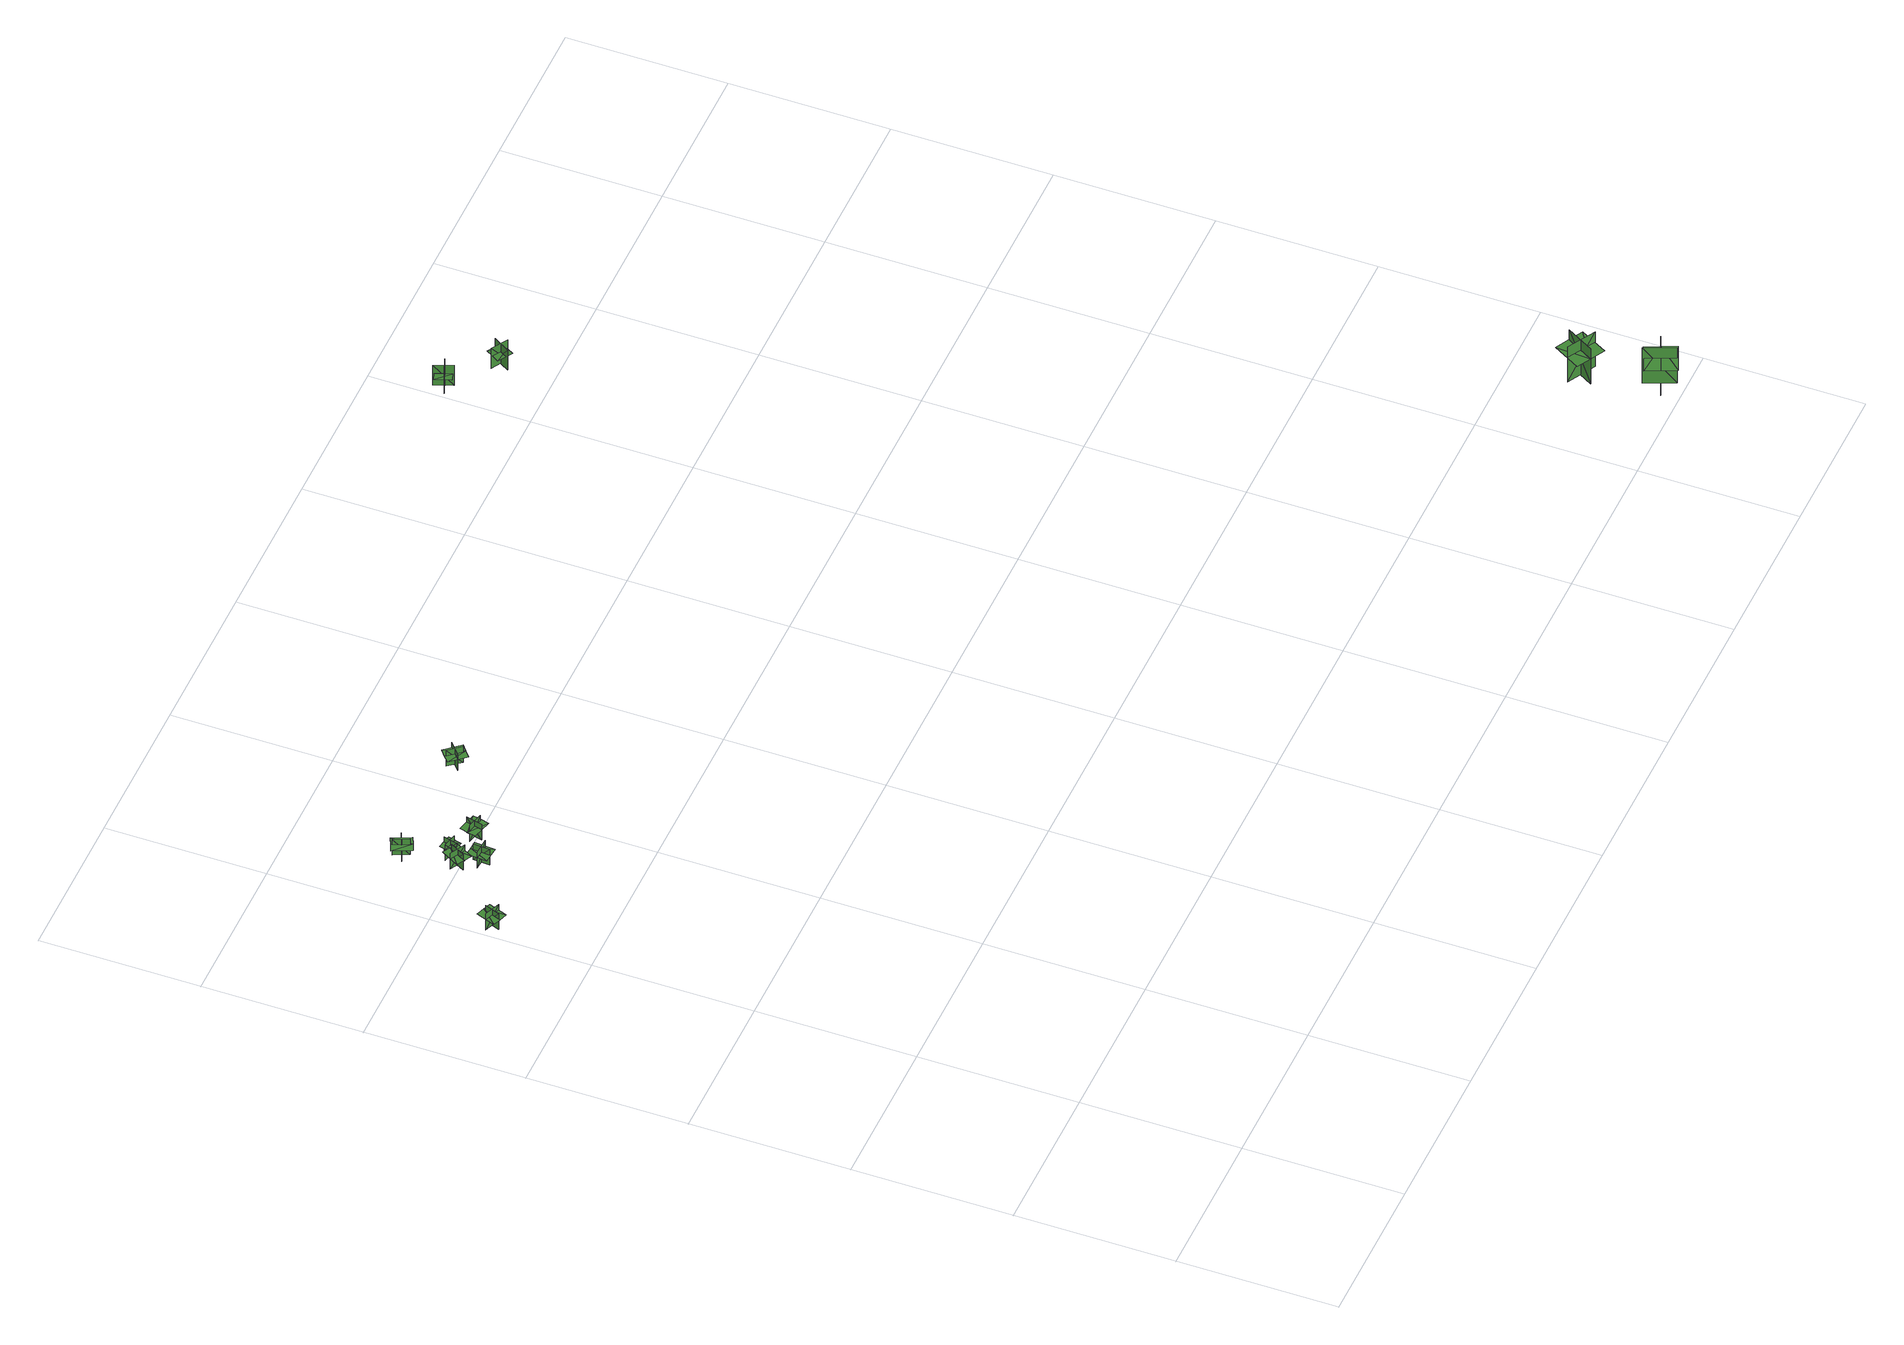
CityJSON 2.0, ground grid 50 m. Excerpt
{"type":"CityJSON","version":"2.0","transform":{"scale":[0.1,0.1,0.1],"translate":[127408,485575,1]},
"CityObjects":{
"tree1":{"type":"SolitaryVegetationObject","geometry":[{"type":"MultiSurface","lod":"1","boundaries":[[[0,1,2]],[[0,2,3]],[[4,5,6]],[[4,6,7]],[[8,9,10]],[[8,10,11]],[[8,11,12]],[[8,12,13]]]}]},
"tree2":{"type":"SolitaryVegetationObject","geometry":[{"type":"MultiSurface","lod":"1","boundaries":[[[14,15,16]],[[14,16,17]],[[18,19,20]],[[18,20,21]],[[22,23,24]],[[22,24,25]],[[22,25,26]],[[22,26,27]]]}]},
"tree3":{"type":"SolitaryVegetationObject","geometry":[{"type":"MultiSurface","lod":"1","boundaries":[[[28,29,30]],[[28,30,31]],[[32,33,34]],[[32,34,35]],[[36,37,38]],[[36,38,39]],[[36,39,40]],[[36,40,41]]]}]},
"tree4":{"type":"SolitaryVegetationObject","geometry":[{"type":"MultiSurface","lod":"1","boundaries":[[[42,43,44]],[[42,44,45]],[[46,47,48]],[[46,48,49]],[[50,51,52]],[[50,52,53]],[[50,53,54]],[[50,54,55]]]}]},
"tree5":{"type":"SolitaryVegetationObject","geometry":[{"type":"MultiSurface","lod":"1","boundaries":[[[56,57,58]],[[56,58,59]],[[60,61,62]],[[60,62,63]],[[64,65,66]],[[64,66,67]],[[64,67,68]],[[64,68,69]]]}]},
"tree6":{"type":"SolitaryVegetationObject","geometry":[{"type":"MultiSurface","lod":"1","boundaries":[[[70,71,72]],[[70,72,73]],[[74,75,76]],[[74,76,77]],[[78,79,80]],[[78,80,81]],[[78,81,82]],[[78,82,83]]]}]},
"tree7":{"type":"SolitaryVegetationObject","geometry":[{"type":"MultiSurface","lod":"1","boundaries":[[[84,85,86]],[[84,86,87]],[[88,89,90]],[[88,90,91]],[[92,93,94]],[[92,94,95]],[[92,95,96]],[[92,96,97]]]}]},
"tree8":{"type":"SolitaryVegetationObject","geometry":[{"type":"MultiSurface","lod":"1","boundaries":[[[98,99,100]],[[98,100,101]],[[102,103,104]],[[102,104,105]],[[106,107,108]],[[106,108,109]],[[106,110,111]],[[106,111,107]]]}]},
"tree9":{"type":"SolitaryVegetationObject","geometry":[{"type":"MultiSurface","lod":"1","boundaries":[[[112,113,114]],[[112,114,115]],[[116,117,118]],[[116,118,119]],[[120,121,122]],[[120,122,123]],[[120,124,125]],[[120,125,121]]]}]},
"tree10":{"type":"SolitaryVegetationObject","geometry":[{"type":"MultiSurface","lod":"1","boundaries":[[[126,127,128]],[[126,128,129]],[[130,131,132]],[[130,132,133]],[[134,135,136]],[[134,136,137]],[[134,137,138]],[[134,138,139]]]}]},
"tree11":{"type":"SolitaryVegetationObject","geometry":[{"type":"MultiSurface","lod":"1","boundaries":[[[140,141,142]],[[140,142,143]],[[144,145,146]],[[144,146,147]],[[148,149,150]],[[148,150,151]],[[148,151,152]],[[148,152,153]]]}]}
},
"vertices":[
[21,2334,8],[21,2334,70],[71,2315,70],[71,2315,8],[54,2348,8],[54,2348,70],[36,2300,70],[36,2300,8],[57,2355,50],[32,2365,50],[9,2305,50],[34,2295,50],[59,2286,50],[82,2346,50],
[212,2521,10],[212,2521,72],[259,2495,72],[259,2495,10],[247,2530,10],[247,2530,72],[222,2485,72],[222,2485,10],[251,2537,52],[228,2550,52],[196,2494,52],[219,2481,52],[243,2468,52],[274,2524,52],
[246,2452,9],[246,2452,71],[299,2448,71],[299,2448,9],[274,2475,9],[274,2475,71],[270,2423,71],[270,2423,9],[274,2483,50],[248,2485,50],[243,2421,50],[270,2419,50],[296,2417,50],[301,2481,50],
[239,2683,9],[239,2683,71],[190,2661,71],[190,2661,9],[225,2649,9],[225,2649,71],[205,2696,71],[205,2696,9],[229,2642,51],[253,2653,51],[227,2712,51],[203,2701,51],[178,2690,51],[204,2631,51],
[286,2539,6],[243,2549,6],[243,2549,68],[286,2539,68],[271,2564,6],[261,2521,6],[261,2521,68],[271,2564,68],[271,2564,50],[249,2569,50],[239,2526,50],[261,2521,50],[282,2516,50],[293,2559,50],
[359,2483,7],[359,2483,69],[372,2535,69],[372,2535,7],[341,2514,7],[341,2514,69],[391,2502,69],[391,2502,7],[333,2516,49],[327,2490,49],[389,2475,49],[396,2501,49],[402,2527,49],[340,2542,49],
[637,2688,9],[637,2688,71],[596,2653,71],[596,2653,9],[633,2652,9],[633,2652,71],[600,2691,71],[600,2691,9],[639,2646,51],[659,2663,51],[617,2712,51],[597,2695,51],[577,2677,51],[618,2629,51],
[2041,3251,25],[2020,3308,25],[2020,3308,103],[2041,3251,103],[2056,3285,25],[2056,3285,103],[2000,3265,103],[2000,3265,25],[2037,3254,73],[2019,3303,73],[1996,3295,73],[2014,3246,73],[2061,3262,73],[2043,3312,73],
[2191,3146,31],[2140,3177,31],[2140,3177,109],[2191,3146,109],[2182,3182,31],[2182,3182,109],[2151,3131,109],[2151,3131,31],[2187,3146,79],[2142,3173,79],[2129,3152,79],[2174,3125,79],[2200,3167,79],[2155,3195,79],
[3377,31,8],[3339,123,8],[3339,123,146],[3377,31,146],[3403,92,8],[3311,54,8],[3311,54,146],[3403,92,146],[3403,92,107],[3383,138,107],[3291,99,107],[3311,54,107],[3330,8,107],[3422,46,107],
[3263,321,9],[3350,272,9],[3350,272,147],[3263,321,147],[3280,257,9],[3330,344,9],[3330,344,147],[3280,257,147],[3280,257,108],[3324,232,108],[3373,319,108],[3330,344,108],[3286,368,108],[3237,282,108]
]}
